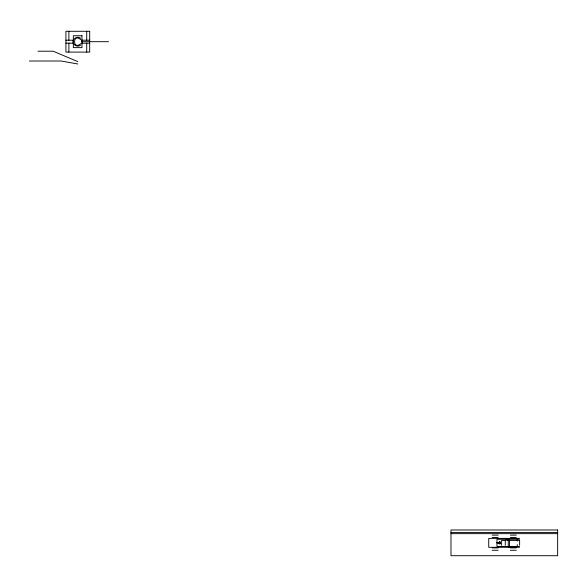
<?xml version="1.0" encoding="UTF-8"?>
<svg xmlns="http://www.w3.org/2000/svg" width="587" height="587" viewBox="0 0 587 587"><rect width="100%" height="100%" fill="white"/><g stroke="black" fill="none" stroke-linecap="round" stroke-linejoin="round"><path stroke-width="0.88" d="M74.094 39.212C75.452 37.062 78.709 36.577 80.632 38.243M80.764 43.673C72.517 50.878 72.517 32.498 80.764 39.711M80.632 45.133C78.709 46.806 75.452 46.322 74.094 44.164M497.152 542.659L497.519 542.659M496.896 542.652L497.262 542.601M497.644 543.012L497.006 543.048M65.913 40.202L73.243 40.202M81.505 40.202L89.694 40.202M81.322 41.692L108.507 41.692M65.913 43.174L73.243 43.174M81.505 43.174L89.694 43.174M37.972 51.201L53.146 51.201L77.8 61.606M29.35 61.011L61.114 61.011L77.8 63.983M450.985 532.57L557.65 532.57M450.985 533.656L557.65 533.656M492.222 535.117L498.143 535.117M510.352 535.117L516.274 535.117M492.222 537.494L498.143 537.494M510.352 537.494L516.274 537.494M519.517 538.389L488.729 538.389L488.729 547.304L519.517 547.304M519.517 539.284L496.969 539.284L496.969 546.416L519.517 546.416M505.642 540.172L507.828 540.172M508.071 540.414L519.627 540.414L519.627 545.272M498.546 542.601L500.087 542.601M498.546 542.931L500.087 543.004M492.222 547.898L498.143 547.898M510.352 547.898L516.274 547.898M492.222 550.276L498.143 550.276M510.352 550.276L516.274 550.276M498.546 543.041L500.087 543.371M498.546 543.114L500.087 543.445M517.286 539.284L517.286 541.067M517.286 544.633L517.286 546.416M505.275 545.272L505.275 540.422L501.628 540.414L501.628 545.272M500.087 543.973L500.087 541.72L498.546 542.381L498.546 543.276M499.684 541.647L499.684 544.054M86.722 31.287L86.722 40.334M86.722 43.049L86.722 52.096M82.554 40.202L82.554 43.174M73.045 40.202L73.045 43.174M68.884 31.287L68.884 40.334M68.884 43.049L68.884 52.096M89.694 31.287L65.913 31.287L65.913 52.096L89.694 52.096L89.694 31.287M81.96 35.741L73.346 35.741L73.346 47.635L81.96 47.635L81.96 35.741M557.65 529.988L450.985 529.988L450.985 555.713L557.65 555.713L557.65 529.988M509.465 538.771L508.276 538.771L508.276 546.952L509.465 546.952L509.465 538.771"/></g></svg>
